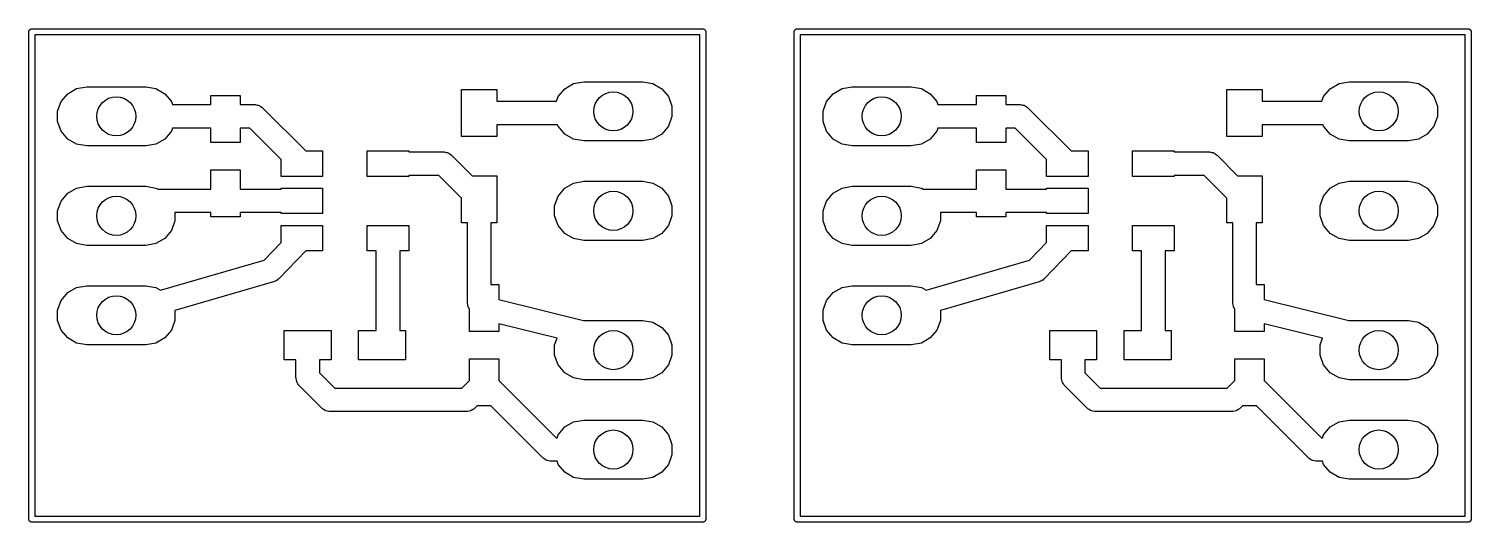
# Model space of a CAD drawing. Extents: x 105.3 to 143.6, y -126.8 to -86.8.
# Drawn here: x 106.61 to 143.46, y -99.39 to -86.79 of the extents above; entities that cross this region are included whole.
import ezdxf

# ---------------------------------------------------------------- set-up
doc = ezdxf.new("R2010")
doc.units = 0
doc.header["$MEASUREMENT"] = 0
doc.layers.add('BLACK', color=7, linetype='CONTINUOUS')

msp = doc.modelspace()

# ---------------------------------------------------------------- linework, layer by layer
at = {"layer": 'Black'}
for p, q in [((106.605, -86.868), (106.606, -86.8615)), ((106.605, -99.314), (106.605, -86.868)), ((106.606, -86.855), (106.608, -86.8488)), ((106.606, -86.8615), (106.606, -86.855)), ((106.608, -86.8488), (106.61, -86.8423)), ((106.61, -86.8423), (106.613, -86.8367)), ((106.613, -86.8367), (106.615, -86.8305)), ((106.615, -86.8305), (106.619, -86.8255)), ((106.619, -86.8255), (106.623, -86.8198)), ((106.623, -86.8198), (106.628, -86.8156)), ((106.628, -86.8156), (106.632, -86.8105)), ((106.632, -86.8105), (106.637, -86.8073)), ((106.637, -86.8073), (106.643, -86.803)), ((106.643, -86.803), (106.649, -86.8008)), ((106.649, -86.8008), (106.654, -86.7975)), ((106.654, -86.7975), (106.661, -86.7964)), ((106.661, -86.7964), (106.667, -86.7941)), ((106.667, -86.7941), (106.674, -86.7941)), ((106.674, -86.7941), (106.68, -86.793)), ((106.68, -86.793), (123.825, -86.793)), ((106.755, -86.943), (106.755, -99.239)), ((123.75, -86.943), (106.755, -86.943)), ((123.75, -99.239), (123.75, -86.943)), ((123.825, -86.793), (123.831, -86.7941)), ((123.831, -86.7941), (123.838, -86.7941)), ((123.838, -86.7941), (123.844, -86.7964)), ((123.844, -86.7964), (123.851, -86.7975)), ((123.851, -86.7975), (123.856, -86.8008)), ((123.856, -86.8008), (123.863, -86.803)), ((123.863, -86.803), (123.868, -86.8073)), ((123.868, -86.8073), (123.873, -86.8105)), ((123.873, -86.8105), (123.877, -86.8156)), ((123.877, -86.8156), (123.882, -86.8198)), ((123.882, -86.8198), (123.886, -86.8255)), ((123.886, -86.8255), (123.89, -86.8305)), ((123.89, -86.8305), (123.892, -86.8367)), ((123.892, -86.8367), (123.895, -86.8423)), ((123.895, -86.8423), (123.897, -86.8488)), ((123.897, -86.8488), (123.899, -86.855)), ((123.899, -86.855), (123.899, -86.8615)), ((123.899, -86.8615), (123.9, -86.868)), ((123.9, -86.868), (123.9, -99.314)), ((126.163, -86.868), (126.164, -86.8615)), ((126.163, -99.314), (126.163, -86.868)), ((126.164, -86.855), (126.166, -86.8488)), ((126.164, -86.8615), (126.164, -86.855)), ((126.166, -86.8488), (126.168, -86.8423)), ((126.168, -86.8423), (126.171, -86.8367)), ((126.171, -86.8367), (126.173, -86.8305)), ((126.173, -86.8305), (126.177, -86.8255)), ((126.177, -86.8255), (126.181, -86.8198)), ((126.181, -86.8198), (126.186, -86.8156)), ((126.186, -86.8156), (126.19, -86.8105)), ((126.19, -86.8105), (126.195, -86.8073)), ((126.195, -86.8073), (126.201, -86.803)), ((126.201, -86.803), (126.207, -86.8008)), ((126.207, -86.8008), (126.212, -86.7975)), ((126.212, -86.7975), (126.219, -86.7964)), ((126.219, -86.7964), (126.225, -86.7941)), ((126.225, -86.7941), (126.232, -86.7941)), ((126.232, -86.7941), (126.238, -86.793)), ((126.238, -86.793), (143.383, -86.793)), ((126.313, -86.943), (126.313, -99.239)), ((143.308, -86.943), (126.313, -86.943)), ((143.308, -99.239), (143.308, -86.943)), ((143.383, -86.793), (143.389, -86.7941)), ((143.389, -86.7941), (143.396, -86.7941)), ((143.396, -86.7941), (143.402, -86.7964)), ((143.402, -86.7964), (143.409, -86.7975)), ((143.409, -86.7975), (143.414, -86.8008)), ((143.414, -86.8008), (143.421, -86.803)), ((143.421, -86.803), (143.426, -86.8073)), ((143.426, -86.8073), (143.431, -86.8105)), ((143.431, -86.8105), (143.435, -86.8156)), ((143.435, -86.8156), (143.44, -86.8198)), ((143.44, -86.8198), (143.444, -86.8255)), ((143.444, -86.8255), (143.448, -86.8305)), ((143.448, -86.8305), (143.45, -86.8367)), ((143.45, -86.8367), (143.453, -86.8423)), ((143.453, -86.8423), (143.455, -86.8488)), ((143.455, -86.8488), (143.457, -86.855)), ((143.457, -86.855), (143.457, -86.8615)), ((143.457, -86.8615), (143.458, -86.868)), ((143.458, -86.868), (143.458, -99.314)), ((107.598, -88.4486), (107.825, -88.3175)), ((107.825, -88.3175), (108.083, -88.272)), ((108.083, -88.272), (109.595, -88.272)), ((109.595, -88.272), (109.853, -88.3175)), ((109.853, -88.3175), (110.08, -88.4486)), ((117.66, -89.543), (117.66, -88.343)), ((117.66, -88.343), (118.56, -88.343)), ((118.56, -88.343), (118.56, -88.643)), ((120.129, -88.5225), (120.298, -88.3216)), ((120.298, -88.3216), (120.525, -88.1905)), ((120.525, -88.1905), (120.783, -88.145)), ((120.783, -88.145), (122.295, -88.145)), ((122.295, -88.145), (122.553, -88.1905)), ((122.553, -88.1905), (122.78, -88.3216)), ((122.78, -88.3216), (122.949, -88.5225)), ((127.156, -88.4486), (127.383, -88.3175)), ((127.383, -88.3175), (127.641, -88.272)), ((127.641, -88.272), (129.153, -88.272)), ((129.153, -88.272), (129.411, -88.3175)), ((129.411, -88.3175), (129.638, -88.4486)), ((137.218, -89.543), (137.218, -88.343)), ((137.218, -88.343), (138.118, -88.343)), ((138.118, -88.343), (138.118, -88.643)), ((139.687, -88.5225), (139.856, -88.3216)), ((139.856, -88.3216), (140.083, -88.1905)), ((140.083, -88.1905), (140.341, -88.145)), ((140.341, -88.145), (141.853, -88.145)), ((141.853, -88.145), (142.111, -88.1905)), ((142.111, -88.1905), (142.338, -88.3216)), ((142.338, -88.3216), (142.507, -88.5225)), ((107.34, -88.8959), (107.429, -88.6495)), ((107.429, -88.6495), (107.598, -88.4486)), ((110.08, -88.4486), (110.249, -88.6495)), ((110.249, -88.6495), (110.277, -88.727)), ((110.277, -88.727), (111.258, -88.727)), ((111.258, -88.727), (111.258, -88.493)), ((111.258, -88.493), (112.008, -88.493)), ((112.008, -88.493), (112.008, -88.727)), ((112.008, -88.727), (112.372, -88.727)), ((112.372, -88.727), (112.385, -88.7293)), ((112.385, -88.7293), (112.398, -88.7281)), ((112.398, -88.7281), (112.436, -88.7383)), ((112.436, -88.7383), (112.475, -88.7451)), ((112.475, -88.7451), (112.486, -88.7517)), ((112.486, -88.7517), (112.499, -88.7551)), ((112.499, -88.7551), (112.531, -88.7776)), ((112.531, -88.7776), (112.565, -88.7972)), ((112.565, -88.7972), (112.573, -88.8073)), ((112.573, -88.8073), (112.584, -88.8149)), ((112.584, -88.8149), (113.68, -89.911)), ((118.56, -88.643), (120.086, -88.643)), ((120.086, -88.643), (120.129, -88.5225)), ((122.949, -88.5225), (123.038, -88.7689)), ((123.038, -88.7689), (123.038, -89.0311)), ((126.898, -88.8959), (126.987, -88.6495)), ((126.987, -88.6495), (127.156, -88.4486)), ((129.638, -88.4486), (129.807, -88.6495)), ((129.807, -88.6495), (129.835, -88.727)), ((129.835, -88.727), (130.816, -88.727)), ((130.816, -88.727), (130.816, -88.493)), ((130.816, -88.493), (131.566, -88.493)), ((131.566, -88.493), (131.566, -88.727)), ((131.566, -88.727), (131.93, -88.727)), ((131.93, -88.727), (131.943, -88.7293)), ((131.943, -88.7293), (131.956, -88.7281)), ((131.956, -88.7281), (131.994, -88.7383)), ((131.994, -88.7383), (132.033, -88.7451)), ((132.033, -88.7451), (132.044, -88.7517)), ((132.044, -88.7517), (132.057, -88.7551)), ((132.057, -88.7551), (132.089, -88.7776)), ((132.089, -88.7776), (132.123, -88.7972)), ((132.123, -88.7972), (132.131, -88.8073)), ((132.131, -88.8073), (132.142, -88.8149)), ((132.142, -88.8149), (133.238, -89.911)), ((138.118, -88.643), (139.644, -88.643)), ((139.644, -88.643), (139.687, -88.5225)), ((142.507, -88.5225), (142.596, -88.7689)), ((142.596, -88.7689), (142.596, -89.0311)), ((107.34, -89.1581), (107.34, -88.8959)), ((107.429, -89.4045), (107.34, -89.1581)), ((123.038, -89.0311), (122.949, -89.2775)), ((126.898, -89.1581), (126.898, -88.8959)), ((126.987, -89.4045), (126.898, -89.1581)), ((142.596, -89.0311), (142.507, -89.2775)), ((107.598, -89.6054), (107.429, -89.4045)), ((110.249, -89.4045), (110.08, -89.6054)), ((110.277, -89.327), (110.249, -89.4045)), ((111.258, -89.327), (110.277, -89.327)), ((111.258, -89.693), (111.258, -89.327)), ((112.248, -89.327), (112.008, -89.327)), ((112.008, -89.327), (112.008, -89.693)), ((113.051, -90.1303), (112.248, -89.327)), ((118.56, -89.543), (117.66, -89.543)), ((120.117, -89.243), (118.56, -89.243)), ((118.56, -89.243), (118.56, -89.543)), ((120.129, -89.2775), (120.117, -89.243)), ((120.298, -89.4784), (120.129, -89.2775)), ((120.525, -89.6095), (120.298, -89.4784)), ((122.78, -89.4784), (122.553, -89.6095)), ((122.949, -89.2775), (122.78, -89.4784)), ((127.156, -89.6054), (126.987, -89.4045)), ((129.807, -89.4045), (129.638, -89.6054)), ((129.835, -89.327), (129.807, -89.4045)), ((130.816, -89.327), (129.835, -89.327)), ((130.816, -89.693), (130.816, -89.327)), ((131.806, -89.327), (131.566, -89.327)), ((131.566, -89.327), (131.566, -89.693)), ((132.609, -90.1303), (131.806, -89.327)), ((138.118, -89.543), (137.218, -89.543)), ((139.675, -89.243), (138.118, -89.243)), ((138.118, -89.243), (138.118, -89.543)), ((139.687, -89.2775), (139.675, -89.243)), ((139.856, -89.4784), (139.687, -89.2775)), ((140.083, -89.6095), (139.856, -89.4784)), ((142.338, -89.4784), (142.111, -89.6095)), ((142.507, -89.2775), (142.338, -89.4784)), ((107.825, -89.7365), (107.598, -89.6054)), ((108.083, -89.782), (107.825, -89.7365)), ((109.595, -89.782), (108.083, -89.782)), ((109.853, -89.7365), (109.595, -89.782)), ((110.08, -89.6054), (109.853, -89.7365)), ((112.008, -89.693), (111.258, -89.693)), ((113.68, -89.911), (114.111, -89.911)), ((114.111, -89.911), (114.111, -90.561)), ((115.251, -90.561), (115.251, -89.911)), ((115.251, -89.911), (116.311, -89.911)), ((116.311, -89.911), (116.311, -89.936)), ((120.783, -89.655), (120.525, -89.6095)), ((122.295, -89.655), (120.783, -89.655)), ((122.553, -89.6095), (122.295, -89.655)), ((127.383, -89.7365), (127.156, -89.6054)), ((127.641, -89.782), (127.383, -89.7365)), ((129.153, -89.782), (127.641, -89.782)), ((129.411, -89.7365), (129.153, -89.782)), ((129.638, -89.6054), (129.411, -89.7365)), ((131.566, -89.693), (130.816, -89.693)), ((133.238, -89.911), (133.669, -89.911)), ((133.669, -89.911), (133.669, -90.561)), ((134.809, -90.561), (134.809, -89.911)), ((134.809, -89.911), (135.869, -89.911)), ((135.869, -89.911), (135.869, -89.936)), ((140.341, -89.655), (140.083, -89.6095)), ((141.853, -89.655), (140.341, -89.655)), ((142.111, -89.6095), (141.853, -89.655)), ((113.051, -90.561), (113.051, -90.1303)), ((116.311, -89.936), (117.203, -89.936)), ((117.203, -89.936), (117.216, -89.9383)), ((117.216, -89.9383), (117.229, -89.9371)), ((117.229, -89.9371), (117.267, -89.9473)), ((117.267, -89.9473), (117.306, -89.9541)), ((117.306, -89.9541), (117.317, -89.9607)), ((117.317, -89.9607), (117.33, -89.9641)), ((117.33, -89.9641), (117.362, -89.9866)), ((117.362, -89.9866), (117.396, -90.0062)), ((117.396, -90.0062), (117.404, -90.0163)), ((117.404, -90.0163), (117.415, -90.0239)), ((117.415, -90.0239), (117.934, -90.543)), ((132.609, -90.561), (132.609, -90.1303)), ((135.869, -89.936), (136.761, -89.936)), ((136.761, -89.936), (136.774, -89.9383)), ((136.774, -89.9383), (136.787, -89.9371)), ((136.787, -89.9371), (136.825, -89.9473)), ((136.825, -89.9473), (136.864, -89.9541)), ((136.864, -89.9541), (136.875, -89.9607)), ((136.875, -89.9607), (136.888, -89.9641)), ((136.888, -89.9641), (136.92, -89.9866)), ((136.92, -89.9866), (136.954, -90.0062)), ((136.954, -90.0062), (136.962, -90.0163)), ((136.962, -90.0163), (136.973, -90.0239)), ((136.973, -90.0239), (137.492, -90.543)), ((111.258, -90.886), (111.258, -90.393)), ((111.258, -90.393), (112.008, -90.393)), ((112.008, -90.393), (112.008, -90.886)), ((114.111, -90.561), (113.051, -90.561)), ((116.311, -90.561), (115.251, -90.561)), ((117.079, -90.536), (116.311, -90.536)), ((116.311, -90.536), (116.311, -90.561)), ((117.66, -91.1173), (117.079, -90.536)), ((117.934, -90.543), (118.56, -90.543)), ((118.56, -90.543), (118.56, -91.743)), ((130.816, -90.886), (130.816, -90.393)), ((130.816, -90.393), (131.566, -90.393)), ((131.566, -90.393), (131.566, -90.886)), ((133.669, -90.561), (132.609, -90.561)), ((135.869, -90.561), (134.809, -90.561)), ((136.637, -90.536), (135.869, -90.536)), ((135.869, -90.536), (135.869, -90.561)), ((137.218, -91.1173), (136.637, -90.536)), ((137.492, -90.543), (138.118, -90.543)), ((138.118, -90.543), (138.118, -91.743)), ((107.429, -91.1895), (107.598, -90.9886)), ((107.598, -90.9886), (107.825, -90.8575)), ((107.825, -90.8575), (108.083, -90.812)), ((108.083, -90.812), (109.595, -90.812)), ((109.595, -90.812), (109.853, -90.8575)), ((109.853, -90.8575), (109.902, -90.886)), ((109.902, -90.886), (111.258, -90.886)), ((112.008, -90.886), (113.051, -90.886)), ((113.051, -90.886), (113.051, -90.861)), ((113.051, -90.861), (114.111, -90.861)), ((114.111, -90.861), (114.111, -91.511)), ((120.129, -91.0625), (120.298, -90.8616)), ((120.298, -90.8616), (120.525, -90.7305)), ((120.525, -90.7305), (120.783, -90.685)), ((120.783, -90.685), (122.295, -90.685)), ((122.295, -90.685), (122.553, -90.7305)), ((122.553, -90.7305), (122.78, -90.8616)), ((122.78, -90.8616), (122.949, -91.0625)), ((126.987, -91.1895), (127.156, -90.9886)), ((127.156, -90.9886), (127.383, -90.8575)), ((127.383, -90.8575), (127.641, -90.812)), ((127.641, -90.812), (129.153, -90.812)), ((129.153, -90.812), (129.411, -90.8575)), ((129.411, -90.8575), (129.46, -90.886)), ((129.46, -90.886), (130.816, -90.886)), ((131.566, -90.886), (132.609, -90.886)), ((132.609, -90.886), (132.609, -90.861)), ((132.609, -90.861), (133.669, -90.861)), ((133.669, -90.861), (133.669, -91.511)), ((139.687, -91.0625), (139.856, -90.8616)), ((139.856, -90.8616), (140.083, -90.7305)), ((140.083, -90.7305), (140.341, -90.685)), ((140.341, -90.685), (141.853, -90.685)), ((141.853, -90.685), (142.111, -90.7305)), ((142.111, -90.7305), (142.338, -90.8616)), ((142.338, -90.8616), (142.507, -91.0625)), ((107.34, -91.4359), (107.429, -91.1895)), ((117.66, -91.743), (117.66, -91.1173)), ((120.04, -91.3089), (120.129, -91.0625)), ((120.04, -91.5711), (120.04, -91.3089)), ((122.949, -91.0625), (123.038, -91.3089)), ((123.038, -91.3089), (123.038, -91.5711)), ((126.898, -91.4359), (126.987, -91.1895)), ((137.218, -91.743), (137.218, -91.1173)), ((139.598, -91.3089), (139.687, -91.0625)), ((139.598, -91.5711), (139.598, -91.3089)), ((142.507, -91.0625), (142.596, -91.3089)), ((142.596, -91.3089), (142.596, -91.5711)), ((107.34, -91.6981), (107.34, -91.4359)), ((107.429, -91.9445), (107.34, -91.6981)), ((110.338, -91.6981), (110.249, -91.9445)), ((111.258, -91.486), (110.338, -91.486)), ((110.338, -91.486), (110.338, -91.6981)), ((111.258, -91.593), (111.258, -91.486)), ((112.008, -91.593), (111.258, -91.593)), ((113.051, -91.486), (112.008, -91.486)), ((112.008, -91.486), (112.008, -91.593)), ((113.051, -91.511), (113.051, -91.486)), ((114.111, -91.511), (113.051, -91.511)), ((117.81, -91.743), (117.66, -91.743)), ((117.81, -93.792), (117.81, -91.743)), ((118.56, -91.743), (118.41, -91.743)), ((118.41, -91.743), (118.41, -93.319)), ((120.129, -91.8175), (120.04, -91.5711)), ((123.038, -91.5711), (122.949, -91.8175)), ((126.898, -91.6981), (126.898, -91.4359)), ((126.987, -91.9445), (126.898, -91.6981)), ((129.896, -91.6981), (129.807, -91.9445)), ((130.816, -91.486), (129.896, -91.486)), ((129.896, -91.486), (129.896, -91.6981)), ((130.816, -91.593), (130.816, -91.486)), ((131.566, -91.593), (130.816, -91.593)), ((132.609, -91.486), (131.566, -91.486)), ((131.566, -91.486), (131.566, -91.593)), ((132.609, -91.511), (132.609, -91.486)), ((133.669, -91.511), (132.609, -91.511)), ((137.368, -91.743), (137.218, -91.743)), ((137.368, -93.792), (137.368, -91.743)), ((138.118, -91.743), (137.968, -91.743)), ((137.968, -91.743), (137.968, -93.319)), ((139.687, -91.8175), (139.598, -91.5711)), ((142.596, -91.5711), (142.507, -91.8175)), ((107.598, -92.1454), (107.429, -91.9445)), ((110.249, -91.9445), (110.08, -92.1454)), ((113.051, -92.2508), (113.051, -91.811)), ((113.051, -91.811), (114.111, -91.811)), ((114.111, -91.811), (114.111, -92.461)), ((115.251, -92.461), (115.251, -91.811)), ((115.251, -91.811), (116.311, -91.811)), ((116.311, -91.811), (116.311, -92.461)), ((120.298, -92.0184), (120.129, -91.8175)), ((120.525, -92.1495), (120.298, -92.0184)), ((122.78, -92.0184), (122.553, -92.1495)), ((122.949, -91.8175), (122.78, -92.0184)), ((127.156, -92.1454), (126.987, -91.9445)), ((129.807, -91.9445), (129.638, -92.1454)), ((132.609, -92.2508), (132.609, -91.811)), ((132.609, -91.811), (133.669, -91.811)), ((133.669, -91.811), (133.669, -92.461)), ((134.809, -92.461), (134.809, -91.811)), ((134.809, -91.811), (135.869, -91.811)), ((135.869, -91.811), (135.869, -92.461)), ((139.856, -92.0184), (139.687, -91.8175)), ((140.083, -92.1495), (139.856, -92.0184)), ((142.338, -92.0184), (142.111, -92.1495)), ((142.507, -91.8175), (142.338, -92.0184)), ((107.825, -92.2765), (107.598, -92.1454)), ((108.083, -92.322), (107.825, -92.2765)), ((109.595, -92.322), (108.083, -92.322)), ((109.853, -92.2765), (109.595, -92.322)), ((110.08, -92.1454), (109.853, -92.2765)), ((112.616, -92.698), (113.051, -92.2508)), ((113.683, -92.461), (112.991, -93.1731)), ((114.111, -92.461), (113.683, -92.461)), ((115.481, -92.461), (115.251, -92.461)), ((115.481, -94.494), (115.481, -92.461)), ((116.311, -92.461), (116.081, -92.461)), ((116.081, -92.461), (116.081, -94.494)), ((120.783, -92.195), (120.525, -92.1495)), ((122.295, -92.195), (120.783, -92.195)), ((122.553, -92.1495), (122.295, -92.195)), ((127.383, -92.2765), (127.156, -92.1454)), ((127.641, -92.322), (127.383, -92.2765)), ((129.153, -92.322), (127.641, -92.322)), ((129.411, -92.2765), (129.153, -92.322)), ((129.638, -92.1454), (129.411, -92.2765)), ((132.174, -92.698), (132.609, -92.2508)), ((133.241, -92.461), (132.549, -93.1731)), ((133.669, -92.461), (133.241, -92.461)), ((135.039, -92.461), (134.809, -92.461)), ((135.039, -94.494), (135.039, -92.461)), ((135.869, -92.461), (135.639, -92.461)), ((135.639, -92.461), (135.639, -94.494)), ((140.341, -92.195), (140.083, -92.1495)), ((141.853, -92.195), (140.341, -92.195)), ((142.111, -92.1495), (141.853, -92.195)), ((109.971, -93.4659), (112.616, -92.698)), ((129.529, -93.4659), (132.174, -92.698)), ((112.907, -93.2341), (112.882, -93.241)), ((112.929, -93.2181), (112.907, -93.2341)), ((112.953, -93.2061), (112.929, -93.2181)), ((112.971, -93.1879), (112.953, -93.2061)), ((112.991, -93.1731), (112.971, -93.1879)), ((132.465, -93.2341), (132.44, -93.241)), ((132.487, -93.2181), (132.465, -93.2341)), ((132.511, -93.2061), (132.487, -93.2181)), ((132.529, -93.1879), (132.511, -93.2061)), ((132.549, -93.1731), (132.529, -93.1879)), ((107.429, -93.7295), (107.598, -93.5286)), ((107.598, -93.5286), (107.825, -93.3975)), ((107.825, -93.3975), (108.083, -93.352)), ((108.083, -93.352), (109.595, -93.352)), ((109.595, -93.352), (109.853, -93.3975)), ((109.853, -93.3975), (109.971, -93.4659)), ((112.86, -93.2521), (110.338, -93.9841)), ((112.882, -93.241), (112.86, -93.2521)), ((118.41, -93.319), (118.612, -93.319)), ((118.612, -93.319), (118.612, -93.7033)), ((126.987, -93.7295), (127.156, -93.5286)), ((127.156, -93.5286), (127.383, -93.3975)), ((127.383, -93.3975), (127.641, -93.352)), ((127.641, -93.352), (129.153, -93.352)), ((129.153, -93.352), (129.411, -93.3975)), ((129.411, -93.3975), (129.529, -93.4659)), ((132.418, -93.2521), (129.896, -93.9841)), ((132.44, -93.241), (132.418, -93.2521)), ((137.968, -93.319), (138.17, -93.319)), ((138.17, -93.319), (138.17, -93.7033)), ((107.34, -93.9759), (107.429, -93.7295)), ((117.828, -93.8946), (117.81, -93.792)), ((117.862, -93.9533), (117.828, -93.8946)), ((117.862, -94.519), (117.862, -93.9533)), ((118.612, -93.7033), (120.775, -94.2424)), ((126.898, -93.9759), (126.987, -93.7295)), ((137.386, -93.8946), (137.368, -93.792)), ((137.42, -93.9533), (137.386, -93.8946)), ((137.42, -94.519), (137.42, -93.9533)), ((138.17, -93.7033), (140.333, -94.2424)), ((107.34, -94.2381), (107.34, -93.9759)), ((107.429, -94.4845), (107.34, -94.2381)), ((110.338, -94.2381), (110.249, -94.4845)), ((110.338, -93.9841), (110.338, -94.2381)), ((120.102, -94.6931), (118.612, -94.3216)), ((118.612, -94.3216), (118.612, -94.519)), ((120.775, -94.2424), (120.783, -94.241)), ((120.783, -94.241), (122.295, -94.241)), ((122.295, -94.241), (122.553, -94.2865)), ((122.553, -94.2865), (122.78, -94.4176)), ((126.898, -94.2381), (126.898, -93.9759)), ((126.987, -94.4845), (126.898, -94.2381)), ((129.896, -94.2381), (129.807, -94.4845)), ((129.896, -93.9841), (129.896, -94.2381)), ((139.66, -94.6931), (138.17, -94.3216)), ((138.17, -94.3216), (138.17, -94.519)), ((140.333, -94.2424), (140.341, -94.241)), ((140.341, -94.241), (141.853, -94.241)), ((141.853, -94.241), (142.111, -94.2865)), ((142.111, -94.2865), (142.338, -94.4176)), ((107.598, -94.6854), (107.429, -94.4845)), ((107.825, -94.8165), (107.598, -94.6854)), ((110.08, -94.6854), (109.853, -94.8165)), ((110.249, -94.4845), (110.08, -94.6854)), ((113.131, -95.244), (113.131, -94.494)), ((113.131, -94.494), (114.331, -94.494)), ((114.331, -94.494), (114.331, -95.244)), ((115.031, -95.244), (115.031, -94.494)), ((115.031, -94.494), (115.481, -94.494)), ((116.081, -94.494), (116.231, -94.494)), ((116.231, -94.494), (116.231, -95.244)), ((118.612, -94.519), (117.862, -94.519)), ((120.04, -94.8649), (120.102, -94.6931)), ((122.78, -94.4176), (122.949, -94.6185)), ((122.949, -94.6185), (123.038, -94.8649)), ((127.156, -94.6854), (126.987, -94.4845)), ((127.383, -94.8165), (127.156, -94.6854)), ((129.638, -94.6854), (129.411, -94.8165)), ((129.807, -94.4845), (129.638, -94.6854)), ((132.689, -95.244), (132.689, -94.494)), ((132.689, -94.494), (133.889, -94.494)), ((133.889, -94.494), (133.889, -95.244)), ((134.589, -95.244), (134.589, -94.494)), ((134.589, -94.494), (135.039, -94.494)), ((135.639, -94.494), (135.789, -94.494)), ((135.789, -94.494), (135.789, -95.244)), ((138.17, -94.519), (137.42, -94.519)), ((139.598, -94.8649), (139.66, -94.6931)), ((142.338, -94.4176), (142.507, -94.6185)), ((142.507, -94.6185), (142.596, -94.8649)), ((108.083, -94.862), (107.825, -94.8165)), ((109.595, -94.862), (108.083, -94.862)), ((109.853, -94.8165), (109.595, -94.862)), ((120.04, -95.1271), (120.04, -94.8649)), ((123.038, -94.8649), (123.038, -95.1271)), ((127.641, -94.862), (127.383, -94.8165)), ((129.153, -94.862), (127.641, -94.862)), ((129.411, -94.8165), (129.153, -94.862)), ((139.598, -95.1271), (139.598, -94.8649)), ((142.596, -94.8649), (142.596, -95.1271)), ((113.431, -95.244), (113.131, -95.244)), ((113.431, -95.697), (113.431, -95.244)), ((114.331, -95.244), (114.031, -95.244)), ((114.031, -95.244), (114.031, -95.5727)), ((116.231, -95.244), (115.031, -95.244)), ((117.862, -95.7697), (117.862, -95.219)), ((117.862, -95.219), (118.612, -95.219)), ((118.612, -95.219), (118.612, -95.7697)), ((120.129, -95.3735), (120.04, -95.1271)), ((120.298, -95.5744), (120.129, -95.3735)), ((122.949, -95.3735), (122.78, -95.5744)), ((123.038, -95.1271), (122.949, -95.3735)), ((132.989, -95.244), (132.689, -95.244)), ((132.989, -95.697), (132.989, -95.244)), ((133.889, -95.244), (133.589, -95.244)), ((133.589, -95.244), (133.589, -95.5727)), ((135.789, -95.244), (134.589, -95.244)), ((137.42, -95.7697), (137.42, -95.219)), ((137.42, -95.219), (138.17, -95.219)), ((138.17, -95.219), (138.17, -95.7697)), ((139.687, -95.3735), (139.598, -95.1271)), ((139.856, -95.5744), (139.687, -95.3735)), ((142.507, -95.3735), (142.338, -95.5744)), ((142.596, -95.1271), (142.507, -95.3735)), ((113.433, -95.71), (113.431, -95.697)), ((113.432, -95.7231), (113.433, -95.71)), ((113.442, -95.761), (113.432, -95.7231)), ((113.449, -95.7996), (113.442, -95.761)), ((113.456, -95.811), (113.449, -95.7996)), ((113.459, -95.8238), (113.456, -95.811)), ((114.031, -95.5727), (114.424, -95.966)), ((117.666, -95.966), (117.862, -95.7697)), ((118.612, -95.7697), (120.078, -97.236)), ((120.525, -95.7055), (120.298, -95.5744)), ((120.783, -95.751), (120.525, -95.7055)), ((122.295, -95.751), (120.783, -95.751)), ((122.553, -95.7055), (122.295, -95.751)), ((122.78, -95.5744), (122.553, -95.7055)), ((132.991, -95.71), (132.989, -95.697)), ((132.99, -95.7231), (132.991, -95.71)), ((133, -95.761), (132.99, -95.7231)), ((133.007, -95.7996), (133, -95.761)), ((133.014, -95.811), (133.007, -95.7996)), ((133.017, -95.8238), (133.014, -95.811)), ((133.589, -95.5727), (133.982, -95.966)), ((137.224, -95.966), (137.42, -95.7697)), ((138.17, -95.7697), (139.636, -97.236)), ((140.083, -95.7055), (139.856, -95.5744)), ((140.341, -95.751), (140.083, -95.7055)), ((141.853, -95.751), (140.341, -95.751)), ((142.111, -95.7055), (141.853, -95.751)), ((142.338, -95.5744), (142.111, -95.7055)), ((113.482, -95.8559), (113.459, -95.8238)), ((113.501, -95.8898), (113.482, -95.8559)), ((113.511, -95.8983), (113.501, -95.8898)), ((113.519, -95.9091), (113.511, -95.8983)), ((114.088, -96.4781), (113.519, -95.9091)), ((114.424, -95.966), (117.666, -95.966)), ((133.04, -95.8559), (133.017, -95.8238)), ((133.059, -95.8898), (133.04, -95.8559)), ((133.069, -95.8983), (133.059, -95.8898)), ((133.077, -95.9091), (133.069, -95.8983)), ((133.646, -96.4781), (133.077, -95.9091)), ((133.982, -95.966), (137.224, -95.966)), ((114.099, -96.4857), (114.088, -96.4781)), ((114.107, -96.4958), (114.099, -96.4857)), ((114.141, -96.5154), (114.107, -96.4958)), ((114.173, -96.5379), (114.141, -96.5154)), ((114.186, -96.5413), (114.173, -96.5379)), ((114.197, -96.5479), (114.186, -96.5413)), ((114.236, -96.5547), (114.197, -96.5479)), ((114.274, -96.5649), (114.236, -96.5547)), ((117.854, -96.5547), (117.816, -96.5649)), ((117.893, -96.5479), (117.854, -96.5547)), ((117.904, -96.5413), (117.893, -96.5479)), ((117.917, -96.5379), (117.904, -96.5413)), ((117.949, -96.5154), (117.917, -96.5379)), ((117.983, -96.4958), (117.949, -96.5154)), ((117.991, -96.4857), (117.983, -96.4958)), ((118.002, -96.4781), (117.991, -96.4857)), ((118.061, -96.419), (118.002, -96.4781)), ((118.413, -96.419), (118.061, -96.419)), ((119.742, -97.7481), (118.413, -96.419)), ((133.657, -96.4857), (133.646, -96.4781)), ((133.665, -96.4958), (133.657, -96.4857)), ((133.699, -96.5154), (133.665, -96.4958)), ((133.731, -96.5379), (133.699, -96.5154)), ((133.744, -96.5413), (133.731, -96.5379)), ((133.755, -96.5479), (133.744, -96.5413)), ((133.794, -96.5547), (133.755, -96.5479)), ((133.832, -96.5649), (133.794, -96.5547)), ((137.412, -96.5547), (137.374, -96.5649)), ((137.451, -96.5479), (137.412, -96.5547)), ((137.462, -96.5413), (137.451, -96.5479)), ((137.475, -96.5379), (137.462, -96.5413)), ((137.507, -96.5154), (137.475, -96.5379)), ((137.541, -96.4958), (137.507, -96.5154)), ((137.549, -96.4857), (137.541, -96.4958)), ((137.56, -96.4781), (137.549, -96.4857)), ((137.619, -96.419), (137.56, -96.4781)), ((137.971, -96.419), (137.619, -96.419)), ((139.3, -97.7481), (137.971, -96.419)), ((114.287, -96.5637), (114.274, -96.5649)), ((114.3, -96.566), (114.287, -96.5637)), ((117.79, -96.566), (114.3, -96.566)), ((117.803, -96.5637), (117.79, -96.566)), ((117.816, -96.5649), (117.803, -96.5637)), ((120.298, -96.9576), (120.525, -96.8265)), ((120.525, -96.8265), (120.783, -96.781)), ((120.783, -96.781), (122.295, -96.781)), ((122.295, -96.781), (122.553, -96.8265)), ((122.553, -96.8265), (122.78, -96.9576)), ((133.845, -96.5637), (133.832, -96.5649)), ((133.858, -96.566), (133.845, -96.5637)), ((137.348, -96.566), (133.858, -96.566)), ((137.361, -96.5637), (137.348, -96.566)), ((137.374, -96.5649), (137.361, -96.5637)), ((139.856, -96.9576), (140.083, -96.8265)), ((140.083, -96.8265), (140.341, -96.781)), ((140.341, -96.781), (141.853, -96.781)), ((141.853, -96.781), (142.111, -96.8265)), ((142.111, -96.8265), (142.338, -96.9576)), ((120.078, -97.236), (120.101, -97.236)), ((120.101, -97.236), (120.129, -97.1585)), ((120.129, -97.1585), (120.298, -96.9576)), ((122.78, -96.9576), (122.949, -97.1585)), ((122.949, -97.1585), (123.038, -97.4049)), ((139.636, -97.236), (139.659, -97.236)), ((139.659, -97.236), (139.687, -97.1585)), ((139.687, -97.1585), (139.856, -96.9576)), ((142.338, -96.9576), (142.507, -97.1585)), ((142.507, -97.1585), (142.596, -97.4049)), ((123.038, -97.4049), (123.038, -97.6671)), ((142.596, -97.4049), (142.596, -97.6671)), ((119.753, -97.7557), (119.742, -97.7481)), ((119.761, -97.7658), (119.753, -97.7557)), ((119.795, -97.7854), (119.761, -97.7658)), ((119.827, -97.8079), (119.795, -97.7854)), ((119.84, -97.8113), (119.827, -97.8079)), ((119.851, -97.8179), (119.84, -97.8113)), ((119.89, -97.8247), (119.851, -97.8179)), ((119.928, -97.8349), (119.89, -97.8247)), ((119.941, -97.8337), (119.928, -97.8349)), ((119.954, -97.836), (119.941, -97.8337)), ((120.101, -97.836), (119.954, -97.836)), ((120.129, -97.9135), (120.101, -97.836)), ((120.298, -98.1144), (120.129, -97.9135)), ((122.949, -97.9135), (122.78, -98.1144)), ((123.038, -97.6671), (122.949, -97.9135)), ((139.311, -97.7557), (139.3, -97.7481)), ((139.319, -97.7658), (139.311, -97.7557)), ((139.353, -97.7854), (139.319, -97.7658)), ((139.385, -97.8079), (139.353, -97.7854)), ((139.398, -97.8113), (139.385, -97.8079)), ((139.409, -97.8179), (139.398, -97.8113)), ((139.448, -97.8247), (139.409, -97.8179)), ((139.486, -97.8349), (139.448, -97.8247)), ((139.499, -97.8337), (139.486, -97.8349)), ((139.512, -97.836), (139.499, -97.8337)), ((139.659, -97.836), (139.512, -97.836)), ((139.687, -97.9135), (139.659, -97.836)), ((139.856, -98.1144), (139.687, -97.9135)), ((142.507, -97.9135), (142.338, -98.1144)), ((142.596, -97.6671), (142.507, -97.9135)), ((120.525, -98.2455), (120.298, -98.1144)), ((120.783, -98.291), (120.525, -98.2455)), ((122.295, -98.291), (120.783, -98.291)), ((122.553, -98.2455), (122.295, -98.291)), ((122.78, -98.1144), (122.553, -98.2455)), ((140.083, -98.2455), (139.856, -98.1144)), ((140.341, -98.291), (140.083, -98.2455)), ((141.853, -98.291), (140.341, -98.291)), ((142.111, -98.2455), (141.853, -98.291)), ((142.338, -98.1144), (142.111, -98.2455)), ((106.606, -99.3205), (106.605, -99.314)), ((106.606, -99.327), (106.606, -99.3205)), ((106.608, -99.3332), (106.606, -99.327)), ((106.61, -99.3397), (106.608, -99.3332)), ((106.613, -99.3453), (106.61, -99.3397)), ((106.615, -99.3515), (106.613, -99.3453)), ((106.619, -99.3565), (106.615, -99.3515)), ((106.623, -99.3622), (106.619, -99.3565)), ((106.628, -99.3664), (106.623, -99.3622)), ((106.632, -99.3715), (106.628, -99.3664)), ((106.637, -99.3747), (106.632, -99.3715)), ((106.643, -99.379), (106.637, -99.3747)), ((106.649, -99.3812), (106.643, -99.379)), ((106.654, -99.3845), (106.649, -99.3812)), ((106.661, -99.3856), (106.654, -99.3845)), ((106.667, -99.3879), (106.661, -99.3856)), ((106.674, -99.3879), (106.667, -99.3879)), ((106.68, -99.389), (106.674, -99.3879)), ((123.825, -99.389), (106.68, -99.389)), ((106.755, -99.239), (123.75, -99.239)), ((123.831, -99.3879), (123.825, -99.389)), ((123.838, -99.3879), (123.831, -99.3879)), ((123.844, -99.3856), (123.838, -99.3879)), ((123.851, -99.3845), (123.844, -99.3856)), ((123.856, -99.3812), (123.851, -99.3845)), ((123.863, -99.379), (123.856, -99.3812)), ((123.868, -99.3747), (123.863, -99.379)), ((123.873, -99.3715), (123.868, -99.3747)), ((123.877, -99.3664), (123.873, -99.3715)), ((123.882, -99.3622), (123.877, -99.3664)), ((123.886, -99.3565), (123.882, -99.3622)), ((123.89, -99.3515), (123.886, -99.3565)), ((123.892, -99.3453), (123.89, -99.3515)), ((123.895, -99.3397), (123.892, -99.3453)), ((123.897, -99.3332), (123.895, -99.3397)), ((123.899, -99.327), (123.897, -99.3332)), ((123.9, -99.314), (123.899, -99.3205)), ((123.899, -99.3205), (123.899, -99.327)), ((126.164, -99.3205), (126.163, -99.314)), ((126.164, -99.327), (126.164, -99.3205)), ((126.166, -99.3332), (126.164, -99.327)), ((126.168, -99.3397), (126.166, -99.3332)), ((126.171, -99.3453), (126.168, -99.3397)), ((126.173, -99.3515), (126.171, -99.3453)), ((126.177, -99.3565), (126.173, -99.3515)), ((126.181, -99.3622), (126.177, -99.3565)), ((126.186, -99.3664), (126.181, -99.3622)), ((126.19, -99.3715), (126.186, -99.3664)), ((126.195, -99.3747), (126.19, -99.3715)), ((126.201, -99.379), (126.195, -99.3747)), ((126.207, -99.3812), (126.201, -99.379)), ((126.212, -99.3845), (126.207, -99.3812)), ((126.219, -99.3856), (126.212, -99.3845)), ((126.225, -99.3879), (126.219, -99.3856)), ((126.232, -99.3879), (126.225, -99.3879)), ((126.238, -99.389), (126.232, -99.3879)), ((143.383, -99.389), (126.238, -99.389)), ((126.313, -99.239), (143.308, -99.239)), ((143.389, -99.3879), (143.383, -99.389)), ((143.396, -99.3879), (143.389, -99.3879)), ((143.402, -99.3856), (143.396, -99.3879)), ((143.409, -99.3845), (143.402, -99.3856)), ((143.414, -99.3812), (143.409, -99.3845)), ((143.421, -99.379), (143.414, -99.3812)), ((143.426, -99.3747), (143.421, -99.379)), ((143.431, -99.3715), (143.426, -99.3747)), ((143.435, -99.3664), (143.431, -99.3715)), ((143.44, -99.3622), (143.435, -99.3664)), ((143.444, -99.3565), (143.44, -99.3622)), ((143.448, -99.3515), (143.444, -99.3565)), ((143.45, -99.3453), (143.448, -99.3515)), ((143.453, -99.3397), (143.45, -99.3453)), ((143.455, -99.3332), (143.453, -99.3397)), ((143.457, -99.327), (143.455, -99.3332)), ((143.458, -99.314), (143.457, -99.3205)), ((143.457, -99.3205), (143.457, -99.327))]:
    msp.add_line(p, q, dxfattribs=at)
for centre in [(121.539, -88.9), (121.539, -88.9), (141.097, -88.9), (141.097, -88.9), (108.839, -89.027), (108.839, -89.027), (128.397, -89.027), (128.397, -89.027), (121.539, -91.44), (121.539, -91.44), (141.097, -91.44), (141.097, -91.44), (108.839, -91.567), (108.839, -91.567), (128.397, -91.567), (128.397, -91.567), (108.839, -94.107), (108.839, -94.107), (128.397, -94.107), (128.397, -94.107), (121.539, -94.996), (121.539, -94.996), (141.097, -94.996), (141.097, -94.996), (121.539, -97.536), (121.539, -97.536), (141.097, -97.536), (141.097, -97.536)]:
    msp.add_circle(centre, 0.5, dxfattribs=at)

doc.saveas('drawing.dxf')
